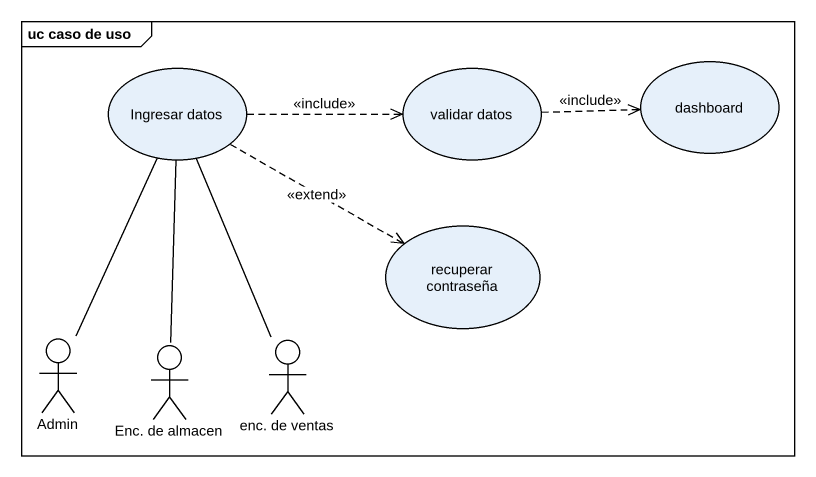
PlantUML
@startuml
mainframe uc caso de uso
usecase "Ingresar datos" as Ingresar_datos
usecase "validar datos" as validar_datos
usecase dashboard
usecase "recuperar contraseña" as recuperar_contraseña
actor Admin
actor "Enc. de almacen" as Enc_de_almacen
actor "enc. de ventas" as enc_de_ventas
Ingresar_datos .right.> validar_datos : <<include>>
Ingresar_datos .right.> recuperar_contraseña : <<extend>>
validar_datos .right.> dashboard : <<include>>
Admin -up- Ingresar_datos
Enc_de_almacen -up- Ingresar_datos
enc_de_ventas -up- Ingresar_datos
@enduml
